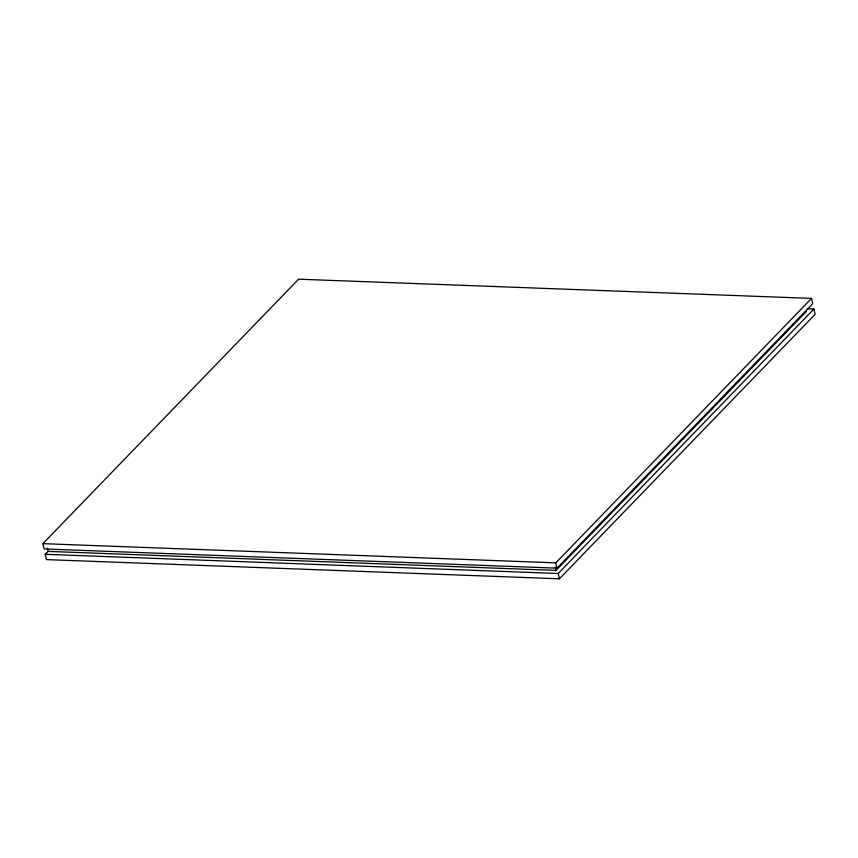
<?xml version="1.0" encoding="UTF-8"?>
<svg xmlns="http://www.w3.org/2000/svg" width="858" height="858" viewBox="0 0 858 858"><rect width="100%" height="100%" fill="white"/><g stroke="black" fill="none" stroke-linecap="round" stroke-linejoin="round"><path stroke-width="1.29" d="M42.9 543.65L298.605 279.193L811.529 298.391L812.719 303.711L557.014 568.168L44.09 548.97L42.9 543.65L555.834 562.848L811.529 298.391M807.217 308.783L813.91 309.03L815.1 314.35L559.395 578.807L46.471 559.609L45.281 554.289L48.08 551.394L556.038 570.409L555.319 567.213M555.77 570.688L806.402 311.465M45.281 554.289L558.204 573.487L813.91 309.03M555.834 562.848L557.014 568.168M558.204 573.487L559.395 578.807M47.362 548.198L48.08 551.394"/></g></svg>
